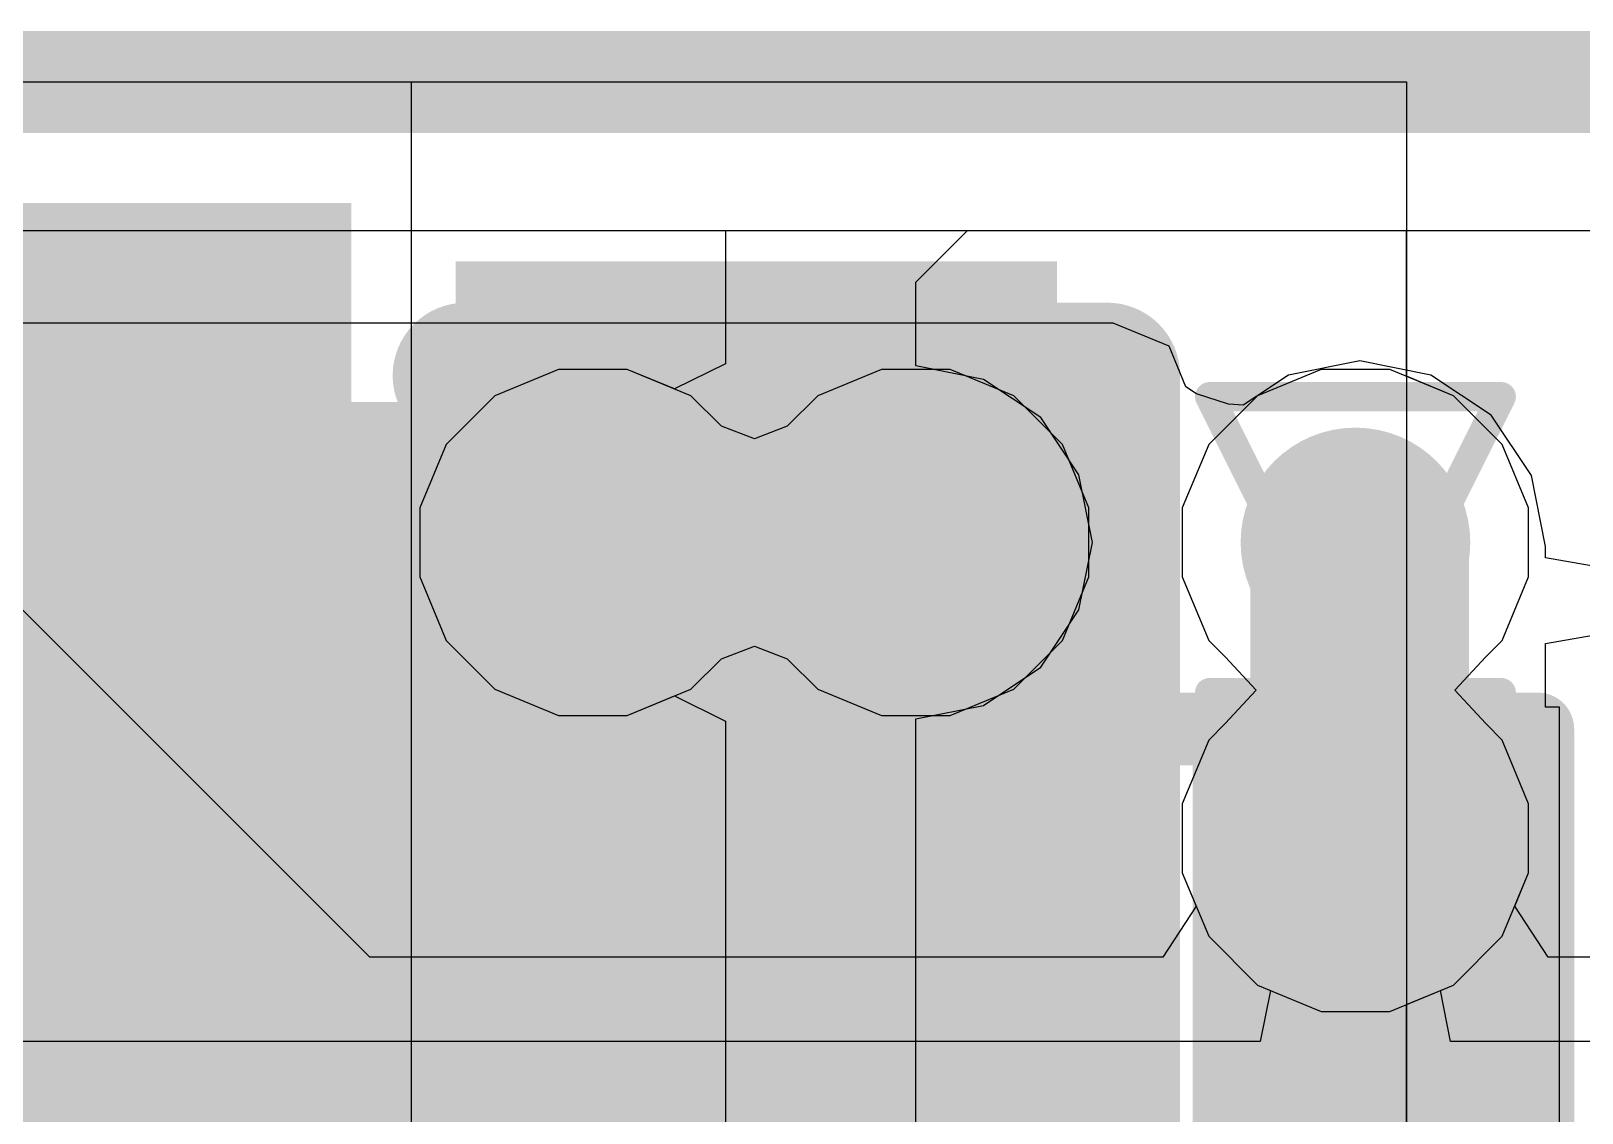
# Model space of a CAD drawing. Header units: inches. Extents: x -6 to 284, y -12 to 154.
# Drawn here: x 32.189 to 34.891, y 18.563 to 20.449 of the extents above; entities that cross this region are included whole.
import ezdxf

# ---------------------------------------------------------------- set-up
doc = ezdxf.new("R2010")
doc.units = ezdxf.units.IN
for name, color, linetype in [('Board Outline', 216, 'Continuous'), ('Bottom Layer', 5, 'Continuous'), ('Bottom Overlay', 54, 'Continuous'), ('Bottom Paste', 16, 'Continuous'), ('Bottom Solder', 6, 'Continuous'), ('Drill Drawing', 1, 'Continuous'), ('GND-1', 16, 'Continuous'), ('GND-2', 90, 'Continuous'), ('GND-3', 216, 'Continuous'), ('GND-4', 54, 'Continuous'), ('PWR-1', 156, 'Continuous'), ('PWR-2', 130, 'Continuous'), ('Signal L1', 76, 'Continuous'), ('Signal L2', 6, 'Continuous'), ('Top Layer', 1, 'Continuous'), ('Top Overlay', 2, 'Continuous'), ('Top Paste', 8, 'Continuous'), ('Top Solder', 216, 'Continuous'), ('Via Holes', 16, 'Continuous')]:
    doc.layers.add(name, color=color, linetype=linetype)

# ---------------------------------------------------------------- blocks, each defined once
blk = doc.blocks.new('AP6275S__125')
at = {"layer": 'Top Layer'}
blk.add_hatch(color=1, dxfattribs=at).paths.add_polyline_path([(5.6, 5.6275), (5.6, 6.7525), (6.1, 6.7525), (6.1, 5.6275)])
at = {"layer": 'Top Paste'}
blk.add_hatch(color=8, dxfattribs=at).paths.add_polyline_path([(5.6, 5.6275), (5.6, 6.7525), (6.1, 6.7525), (6.1, 5.6275)])
at = {"layer": 'Top Solder'}
blk.add_hatch(color=216, dxfattribs=at).paths.add_polyline_path([(5.4984, 5.5259), (5.4984, 6.8541), (6.2016, 6.8541), (6.2016, 5.5259)])
at = {"layer": 'Top Overlay'}
for points in [[(6.4008, 6.5532, 0.254, 0.254, 0), (7.5184, 6.5532, 0.254, 0.254, 0)], [(7.5184, 4.9784, 0.254, 0.254, 0), (7.5184, 6.5532, 0.254, 0.254, 0)]]:
    blk.add_lwpolyline(points, format="xyseb", dxfattribs=at)
for points in [[(6.3373, 6.5532, 0.127, 0.127, 1), (6.4643, 6.5532, 0.127, 0.127, 1)], [(7.4549, 6.5532, 0.127, 0.127, 1), (7.5819, 6.5532, 0.127, 0.127, 1)], [(7.4549, 6.5532, 0.127, 0.127, 1), (7.5819, 6.5532, 0.127, 0.127, 1)]]:
    blk.add_lwpolyline(points, format="xyseb", close=True, dxfattribs=at)
blk = doc.blocks.new('R___0402_B_198')
at = {"layer": 'Bottom Layer'}
for points in [[(-0.2413, 0.3175), (-0.2413, -0.3175), (-0.6985, -0.3175), (-0.6985, 0.3175)], [(0.6985, 0.3175), (0.6985, -0.3175), (0.2413, -0.3175), (0.2413, 0.3175)]]:
    blk.add_hatch(color=5, dxfattribs=at).paths.add_polyline_path(points)
at = {"layer": 'Bottom Paste'}
for points in [[(-0.2413, 0.3175), (-0.2413, -0.3175), (-0.6985, -0.3175), (-0.6985, 0.3175)], [(0.6985, 0.3175), (0.6985, -0.3175), (0.2413, -0.3175), (0.2413, 0.3175)]]:
    blk.add_hatch(color=16, dxfattribs=at).paths.add_polyline_path(points)
at = {"layer": 'Bottom Solder'}
for points in [[(-0.1863, 0.3725), (-0.1863, -0.3725), (-0.7535, -0.3725), (-0.7535, 0.3725)], [(0.7535, 0.3725), (0.7535, -0.3725), (0.1863, -0.3725), (0.1863, 0.3725)]]:
    blk.add_hatch(color=6, dxfattribs=at).paths.add_polyline_path(points)
at = {"layer": 'Bottom Overlay'}
for points in [[(0.7874, 0.4064, 0.127, 0.127, 0), (-0.7874, 0.4064, 0.127, 0.127, 0)], [(-0.7874, 0.4064, 0.127, 0.127, 0), (-0.7874, -0.4064, 0.127, 0.127, 0)], [(0.7874, 0.4064, 0.127, 0.127, 0), (0.7874, -0.4064, 0.127, 0.127, 0)], [(0.8128, 0.4318, 0.00323, 0.00323, 0), (-0.8128, 0.4318, 0.00323, 0.00323, 0)], [(0.7874, -0.4064, 0.127, 0.127, 0), (-0.7874, -0.4064, 0.127, 0.127, 0)]]:
    blk.add_lwpolyline(points, format="xyseb", dxfattribs=at)
for points in [[(-0.8191, 0.4064, 0.0635, 0.0635, 1), (-0.7556, 0.4064, 0.0635, 0.0635, 1)], [(-0.8191, 0.4064, 0.0635, 0.0635, 1), (-0.7556, 0.4064, 0.0635, 0.0635, 1)], [(0.7556, 0.4064, 0.0635, 0.0635, 1), (0.8191, 0.4064, 0.0635, 0.0635, 1)], [(0.7556, 0.4064, 0.0635, 0.0635, 1), (0.8191, 0.4064, 0.0635, 0.0635, 1)], [(-0.8136, 0.4318, 0.00161, 0.00161, 1), (-0.812, 0.4318, 0.00161, 0.00161, 1)], [(0.812, 0.4318, 0.00161, 0.00161, 1), (0.8136, 0.4318, 0.00161, 0.00161, 1)], [(-0.8191, -0.4064, 0.0635, 0.0635, 1), (-0.7556, -0.4064, 0.0635, 0.0635, 1)], [(-0.8191, -0.4064, 0.0635, 0.0635, 1), (-0.7556, -0.4064, 0.0635, 0.0635, 1)], [(0.7556, -0.4064, 0.0635, 0.0635, 1), (0.8191, -0.4064, 0.0635, 0.0635, 1)], [(0.7556, -0.4064, 0.0635, 0.0635, 1), (0.8191, -0.4064, 0.0635, 0.0635, 1)]]:
    blk.add_lwpolyline(points, format="xyseb", close=True, dxfattribs=at)

msp = doc.modelspace()

# ---------------------------------------------------------------- hatches: boundary and pattern name
at = {"layer": 'Bottom Layer'}
msp.add_hatch(color=5, dxfattribs=at).paths.add_polyline_path([(32.0133, 17.4324), (34.0744, 17.4324), (34.0744, 19.8022), (32.0133, 19.8022)])
h = msp.add_hatch(color=5, dxfattribs=at)
edge = h.paths.add_edge_path()
edge.add_arc((33.1679, 19.5575), 0.2, 0, 360)
h = msp.add_hatch(color=5, dxfattribs=at)
edge = h.paths.add_edge_path()
edge.add_arc((33.7304, 19.5575), 0.2, 0, 360)
h = msp.add_hatch(color=5, dxfattribs=at)
edge = h.paths.add_edge_path()
edge.add_arc((34.4961, 19.5575), 0.2, 0, 360)
h = msp.add_hatch(color=5, dxfattribs=at)
edge = h.paths.add_edge_path()
edge.add_arc((34.4961, 19.0418), 0.2, 0, 360)
at = {"layer": 'GND-1'}
h = msp.add_hatch(color=16, dxfattribs=at)
edge = h.paths.add_edge_path()
edge.add_arc((33.1679, 19.5575), 0.2, 0, 360)
h = msp.add_hatch(color=16, dxfattribs=at)
edge = h.paths.add_edge_path()
edge.add_arc((33.7304, 19.5575), 0.2, 0, 360)
h = msp.add_hatch(color=16, dxfattribs=at)
edge = h.paths.add_edge_path()
edge.add_arc((34.4961, 19.5575), 0.2, 0, 360)
h = msp.add_hatch(color=16, dxfattribs=at)
edge = h.paths.add_edge_path()
edge.add_arc((34.4961, 19.0418), 0.2, 0, 360)
at = {"layer": 'GND-2'}
h = msp.add_hatch(color=90, dxfattribs=at)
edge = h.paths.add_edge_path()
edge.add_arc((33.1679, 19.5575), 0.2, 0, 360)
h = msp.add_hatch(color=90, dxfattribs=at)
edge = h.paths.add_edge_path()
edge.add_arc((33.7304, 19.5575), 0.2, 0, 360)
h = msp.add_hatch(color=90, dxfattribs=at)
edge = h.paths.add_edge_path()
edge.add_arc((34.4961, 19.5575), 0.2, 0, 360)
h = msp.add_hatch(color=90, dxfattribs=at)
edge = h.paths.add_edge_path()
edge.add_arc((34.4961, 19.0418), 0.2, 0, 360)
at = {"layer": 'GND-3'}
h = msp.add_hatch(color=216, dxfattribs=at)
edge = h.paths.add_edge_path()
edge.add_arc((33.1679, 19.5575), 0.2, 0, 360)
h = msp.add_hatch(color=216, dxfattribs=at)
edge = h.paths.add_edge_path()
edge.add_arc((33.7304, 19.5575), 0.2, 0, 360)
h = msp.add_hatch(color=216, dxfattribs=at)
edge = h.paths.add_edge_path()
edge.add_arc((34.4961, 19.5575), 0.2, 0, 360)
h = msp.add_hatch(color=216, dxfattribs=at)
edge = h.paths.add_edge_path()
edge.add_arc((34.4961, 19.0418), 0.2, 0, 360)
at = {"layer": 'GND-4'}
h = msp.add_hatch(color=54, dxfattribs=at)
edge = h.paths.add_edge_path()
edge.add_arc((33.1679, 19.5575), 0.2, 0, 360)
h = msp.add_hatch(color=54, dxfattribs=at)
edge = h.paths.add_edge_path()
edge.add_arc((33.7304, 19.5575), 0.2, 0, 360)
h = msp.add_hatch(color=54, dxfattribs=at)
edge = h.paths.add_edge_path()
edge.add_arc((34.4961, 19.5575), 0.2, 0, 360)
h = msp.add_hatch(color=54, dxfattribs=at)
edge = h.paths.add_edge_path()
edge.add_arc((34.4961, 19.0418), 0.2, 0, 360)
at = {"layer": 'PWR-1'}
h = msp.add_hatch(color=156, dxfattribs=at)
edge = h.paths.add_edge_path()
edge.add_arc((33.1679, 19.5575), 0.2, 0, 360)
h = msp.add_hatch(color=156, dxfattribs=at)
edge = h.paths.add_edge_path()
edge.add_arc((33.7304, 19.5575), 0.2, 0, 360)
h = msp.add_hatch(color=156, dxfattribs=at)
edge = h.paths.add_edge_path()
edge.add_arc((34.4961, 19.5575), 0.2, 0, 360)
h = msp.add_hatch(color=156, dxfattribs=at)
edge = h.paths.add_edge_path()
edge.add_arc((34.4961, 19.0418), 0.2, 0, 360)
at = {"layer": 'PWR-2'}
h = msp.add_hatch(color=130, dxfattribs=at)
edge = h.paths.add_edge_path()
edge.add_arc((33.1679, 19.5575), 0.2, 0, 360)
h = msp.add_hatch(color=130, dxfattribs=at)
edge = h.paths.add_edge_path()
edge.add_arc((33.7304, 19.5575), 0.2, 0, 360)
h = msp.add_hatch(color=130, dxfattribs=at)
edge = h.paths.add_edge_path()
edge.add_arc((34.4961, 19.5575), 0.2, 0, 360)
h = msp.add_hatch(color=130, dxfattribs=at)
edge = h.paths.add_edge_path()
edge.add_arc((34.4961, 19.0418), 0.2, 0, 360)
at = {"layer": 'Signal L1'}
h = msp.add_hatch(color=76, dxfattribs=at)
edge = h.paths.add_edge_path()
edge.add_arc((33.1679, 19.5575), 0.2, 0, 360)
h = msp.add_hatch(color=76, dxfattribs=at)
edge = h.paths.add_edge_path()
edge.add_arc((33.7304, 19.5575), 0.2, 0, 360)
h = msp.add_hatch(color=76, dxfattribs=at)
edge = h.paths.add_edge_path()
edge.add_arc((34.4961, 19.5575), 0.2, 0, 360)
h = msp.add_hatch(color=76, dxfattribs=at)
edge = h.paths.add_edge_path()
edge.add_arc((34.4961, 19.0418), 0.2, 0, 360)
at = {"layer": 'Signal L2'}
h = msp.add_hatch(color=6, dxfattribs=at)
edge = h.paths.add_edge_path()
edge.add_arc((33.1679, 19.5575), 0.2, 0, 360)
h = msp.add_hatch(color=6, dxfattribs=at)
edge = h.paths.add_edge_path()
edge.add_arc((33.7304, 19.5575), 0.2, 0, 360)
h = msp.add_hatch(color=6, dxfattribs=at)
edge = h.paths.add_edge_path()
edge.add_arc((34.4961, 19.5575), 0.2, 0, 360)
h = msp.add_hatch(color=6, dxfattribs=at)
edge = h.paths.add_edge_path()
edge.add_arc((34.4961, 19.0418), 0.2, 0, 360)
at = {"layer": 'Top Layer'}
msp.add_hatch(color=1, dxfattribs=at).paths.add_polyline_path([(32.929, 17.5451), (33.9764, 17.5451), (33.9764, 20.0476), (32.929, 20.0476)])
h = msp.add_hatch(color=1, dxfattribs=at)
edge = h.paths.add_edge_path()
edge.add_arc((33.1679, 19.5575), 0.2, 0, 360)
h = msp.add_hatch(color=1, dxfattribs=at)
edge = h.paths.add_edge_path()
edge.add_arc((33.7304, 19.5575), 0.2, 0, 360)
h = msp.add_hatch(color=1, dxfattribs=at)
edge = h.paths.add_edge_path()
edge.add_arc((34.4961, 19.5575), 0.2, 0, 360)
h = msp.add_hatch(color=1, dxfattribs=at)
edge = h.paths.add_edge_path()
edge.add_arc((34.4961, 19.0418), 0.2, 0, 360)
at = {"layer": 'Via Holes'}
h = msp.add_hatch(color=7, dxfattribs=at)
edge = h.paths.add_edge_path()
edge.add_arc((33.1679, 19.5575), 0.1, 0, 360)
h = msp.add_hatch(color=7, dxfattribs=at)
edge = h.paths.add_edge_path()
edge.add_arc((33.7304, 19.5575), 0.1, 0, 360)
h = msp.add_hatch(color=7, dxfattribs=at)
edge = h.paths.add_edge_path()
edge.add_arc((34.4961, 19.5575), 0.1, 0, 360)
h = msp.add_hatch(color=7, dxfattribs=at)
edge = h.paths.add_edge_path()
edge.add_arc((34.4961, 19.0418), 0.1, 0, 360)

# ---------------------------------------------------------------- linework, layer by layer
at = {"layer": 'Board Outline'}
msp.add_lwpolyline([(12.0364, 20.3599, 0.1778, 0.1778, 0), (75.5509, 20.3599, 0.1778, 0.1778, 0)], format="xyseb", dxfattribs=at)
at = {"layer": 'Bottom Layer'}
for p, q in [((12.0364, 20.1009), (45.7536, 20.1009)), ((34.0744, 19.9397), (32.0133, 19.9397)), ((34.1716, 19.8994), (34.0744, 19.9397)), ((34.2009, 19.8287), (34.1716, 19.8994)), ((34.5035, 19.8739), (34.3796, 19.8492)), ((34.6274, 19.8492), (34.5035, 19.8739)), ((34.2192, 19.8163), (34.2009, 19.8287)), ((34.3796, 19.8492), (34.3262, 19.8136)), ((34.7324, 19.7791), (34.6274, 19.8492)), ((34.2751, 19.7982), (34.2192, 19.8163)), ((34.3246, 19.8125), (34.3008, 19.7966)), ((34.3253, 19.8132), (34.3246, 19.8125)), ((34.3262, 19.8136), (34.3253, 19.8132)), ((34.3008, 19.7966), (34.2751, 19.7982)), ((34.8026, 19.6741), (34.7324, 19.7791)), ((34.8272, 19.5502), (34.8026, 19.6741)), ((34.8272, 19.5306), (34.8272, 19.5502)), ((34.91, 19.5159), (34.8272, 19.5306)), ((34.8272, 19.3813), (34.91, 19.3959)), ((34.8272, 19.2704), (34.8272, 19.3813)), ((34.8517, 19.2704), (34.8272, 19.2704)), ((34.8517, 18.3814), (34.8517, 19.2704))]:
    msp.add_line(p, q, dxfattribs=at)
for points in [[(34.5035, 18.8333, 0.381, 0.381, 0), (34.5035, 19.5502, 0.381, 0.381, 0)], [(34.5035, 19.5502, 0.254, 0.254, 0), (34.5108, 19.5575, 0.254, 0.254, 0)], [(34.4961, 18.8259, 0.254, 0.254, 0), (34.5035, 18.8333, 0.254, 0.254, 0)]]:
    msp.add_lwpolyline(points, format="xyseb", dxfattribs=at)
for points in [[(34.4082, 19.5502, 0.1905, 0.1905, 1), (34.5987, 19.5502, 0.1905, 0.1905, 1)], [(34.44, 19.5502, 0.127, 0.127, 1), (34.567, 19.5502, 0.127, 0.127, 1)], [(34.4473, 19.5575, 0.127, 0.127, 1), (34.5743, 19.5575, 0.127, 0.127, 1)], [(34.4082, 18.8333, 0.1905, 0.1905, 1), (34.5987, 18.8333, 0.1905, 0.1905, 1)], [(34.4326, 18.8259, 0.127, 0.127, 1), (34.5596, 18.8259, 0.127, 0.127, 1)], [(34.44, 18.8333, 0.127, 0.127, 1), (34.567, 18.8333, 0.127, 0.127, 1)]]:
    msp.add_lwpolyline(points, format="xyseb", close=True, dxfattribs=at)
at = {"layer": 'Drill Drawing'}
for points in [[(32.9139, 19.8115, 0.0508, 0.0508, 0), (33.4219, 19.8115, 0.0508, 0.0508, 0)], [(32.9139, 19.8115, 0.0508, 0.0508, 0), (33.1679, 19.3035, 0.0508, 0.0508, 0)], [(33.1679, 19.3035, 0.0508, 0.0508, 0), (33.4219, 19.8115, 0.0508, 0.0508, 0)], [(33.4764, 19.8115, 0.0508, 0.0508, 0), (33.9844, 19.8115, 0.0508, 0.0508, 0)], [(33.4764, 19.8115, 0.0508, 0.0508, 0), (33.7304, 19.3035, 0.0508, 0.0508, 0)], [(33.7304, 19.3035, 0.0508, 0.0508, 0), (33.9844, 19.8115, 0.0508, 0.0508, 0)], [(34.2421, 19.8115, 0.0508, 0.0508, 0), (34.7501, 19.8115, 0.0508, 0.0508, 0)], [(34.2421, 19.8115, 0.0508, 0.0508, 0), (34.4961, 19.3035, 0.0508, 0.0508, 0)], [(34.4961, 19.3035, 0.0508, 0.0508, 0), (34.7501, 19.8115, 0.0508, 0.0508, 0)], [(34.2421, 19.2958, 0.0508, 0.0508, 0), (34.7501, 19.2958, 0.0508, 0.0508, 0)], [(34.2421, 19.2958, 0.0508, 0.0508, 0), (34.4961, 18.7878, 0.0508, 0.0508, 0)], [(34.4961, 18.7878, 0.0508, 0.0508, 0), (34.7501, 19.2958, 0.0508, 0.0508, 0)]]:
    msp.add_lwpolyline(points, format="xyseb", dxfattribs=at)
for points in [[(32.9012, 19.8115, 0.0254, 0.0254, 1), (32.9266, 19.8115, 0.0254, 0.0254, 1)], [(32.9012, 19.8115, 0.0254, 0.0254, 1), (32.9266, 19.8115, 0.0254, 0.0254, 1)], [(33.4092, 19.8115, 0.0254, 0.0254, 1), (33.4346, 19.8115, 0.0254, 0.0254, 1)], [(33.4092, 19.8115, 0.0254, 0.0254, 1), (33.4346, 19.8115, 0.0254, 0.0254, 1)], [(33.4637, 19.8115, 0.0254, 0.0254, 1), (33.4891, 19.8115, 0.0254, 0.0254, 1)], [(33.4637, 19.8115, 0.0254, 0.0254, 1), (33.4891, 19.8115, 0.0254, 0.0254, 1)], [(33.9717, 19.8115, 0.0254, 0.0254, 1), (33.9971, 19.8115, 0.0254, 0.0254, 1)], [(33.9717, 19.8115, 0.0254, 0.0254, 1), (33.9971, 19.8115, 0.0254, 0.0254, 1)], [(34.2294, 19.8115, 0.0254, 0.0254, 1), (34.2548, 19.8115, 0.0254, 0.0254, 1)], [(34.2294, 19.8115, 0.0254, 0.0254, 1), (34.2548, 19.8115, 0.0254, 0.0254, 1)], [(34.7374, 19.8115, 0.0254, 0.0254, 1), (34.7628, 19.8115, 0.0254, 0.0254, 1)], [(34.7374, 19.8115, 0.0254, 0.0254, 1), (34.7628, 19.8115, 0.0254, 0.0254, 1)], [(33.1552, 19.3035, 0.0254, 0.0254, 1), (33.1806, 19.3035, 0.0254, 0.0254, 1)], [(33.1552, 19.3035, 0.0254, 0.0254, 1), (33.1806, 19.3035, 0.0254, 0.0254, 1)], [(33.7177, 19.3035, 0.0254, 0.0254, 1), (33.7431, 19.3035, 0.0254, 0.0254, 1)], [(33.7177, 19.3035, 0.0254, 0.0254, 1), (33.7431, 19.3035, 0.0254, 0.0254, 1)], [(34.2294, 19.2958, 0.0254, 0.0254, 1), (34.2548, 19.2958, 0.0254, 0.0254, 1)], [(34.2294, 19.2958, 0.0254, 0.0254, 1), (34.2548, 19.2958, 0.0254, 0.0254, 1)], [(34.4834, 19.3035, 0.0254, 0.0254, 1), (34.5088, 19.3035, 0.0254, 0.0254, 1)], [(34.4834, 19.3035, 0.0254, 0.0254, 1), (34.5088, 19.3035, 0.0254, 0.0254, 1)], [(34.7374, 19.2958, 0.0254, 0.0254, 1), (34.7628, 19.2958, 0.0254, 0.0254, 1)], [(34.7374, 19.2958, 0.0254, 0.0254, 1), (34.7628, 19.2958, 0.0254, 0.0254, 1)], [(34.4834, 18.7878, 0.0254, 0.0254, 1), (34.5088, 18.7878, 0.0254, 0.0254, 1)], [(34.4834, 18.7878, 0.0254, 0.0254, 1), (34.5088, 18.7878, 0.0254, 0.0254, 1)]]:
    msp.add_lwpolyline(points, format="xyseb", close=True, dxfattribs=at)
at = {"layer": 'GND-1'}
for p, q in [((12.0364, 20.1009), (75.5508, 20.1009)), ((33.1079, 19.8591), (32.9971, 19.8132)), ((33.2279, 19.8591), (33.1079, 19.8591)), ((33.3388, 19.8132), (33.2279, 19.8591)), ((33.6704, 19.8591), (33.5596, 19.8132)), ((33.7904, 19.8591), (33.6704, 19.8591)), ((33.9013, 19.8132), (33.7904, 19.8591)), ((34.4361, 19.8591), (34.3253, 19.8132)), ((34.5561, 19.8591), (34.4361, 19.8591)), ((34.667, 19.8132), (34.5561, 19.8591)), ((32.9971, 19.8132), (32.9123, 19.7284)), ((33.3917, 19.7602), (33.3388, 19.8132)), ((33.5596, 19.8132), (33.5066, 19.7602)), ((33.9861, 19.7284), (33.9013, 19.8132)), ((34.3253, 19.8132), (34.2405, 19.7284)), ((34.7518, 19.7284), (34.667, 19.8132)), ((33.4492, 19.7382), (33.3917, 19.7602)), ((33.5066, 19.7602), (33.4492, 19.7382)), ((32.9123, 19.7284), (32.8663, 19.6175)), ((34.032, 19.6175), (33.9861, 19.7284)), ((34.2405, 19.7284), (34.1945, 19.6175)), ((34.7977, 19.6175), (34.7518, 19.7284)), ((32.8663, 19.6175), (32.8663, 19.4975)), ((34.032, 19.4975), (34.032, 19.6175)), ((34.1945, 19.6175), (34.1945, 19.4975)), ((34.7977, 19.4975), (34.7977, 19.6175)), ((32.8663, 19.4975), (32.9123, 19.3867)), ((33.9861, 19.3867), (34.032, 19.4975)), ((34.1945, 19.4975), (34.2405, 19.3867)), ((34.7518, 19.3867), (34.7977, 19.4975)), ((32.9123, 19.3867), (32.9971, 19.3018)), ((33.3917, 19.3548), (33.4492, 19.3769)), ((33.4492, 19.3769), (33.5066, 19.3548)), ((33.9013, 19.3018), (33.9861, 19.3867)), ((34.2405, 19.3867), (34.2694, 19.3578)), ((34.7229, 19.3578), (34.7518, 19.3867)), ((33.3388, 19.3018), (33.3917, 19.3548)), ((33.5066, 19.3548), (33.5596, 19.3018)), ((34.2694, 19.3578), (34.3233, 19.2997)), ((34.669, 19.2997), (34.7229, 19.3578)), ((32.9971, 19.3018), (33.1079, 19.2559)), ((33.2279, 19.2559), (33.3388, 19.3018)), ((33.5596, 19.3018), (33.6704, 19.2559)), ((33.7904, 19.2559), (33.9013, 19.3018)), ((34.3233, 19.2997), (34.2694, 19.2416)), ((34.7229, 19.2416), (34.669, 19.2997)), ((33.1079, 19.2559), (33.2279, 19.2559)), ((33.6704, 19.2559), (33.7904, 19.2559)), ((34.2694, 19.2416), (34.2405, 19.2127)), ((34.7518, 19.2127), (34.7229, 19.2416)), ((34.2405, 19.2127), (34.1945, 19.1018)), ((34.7977, 19.1018), (34.7518, 19.2127)), ((34.1945, 19.1018), (34.1945, 18.9818)), ((34.7977, 18.9818), (34.7977, 19.1018)), ((34.1945, 18.9818), (34.2405, 18.871)), ((34.7518, 18.871), (34.7977, 18.9818)), ((34.2405, 18.871), (34.3253, 18.7861)), ((34.667, 18.7861), (34.7518, 18.871)), ((34.3253, 18.7861), (34.4361, 18.7402)), ((34.5561, 18.7402), (34.667, 18.7861)), ((34.4361, 18.7402), (34.5561, 18.7402))]:
    msp.add_line(p, q, dxfattribs=at)
at = {"layer": 'GND-2'}
for p, q in [((12.0364, 20.1009), (75.5508, 20.1009)), ((33.1079, 19.8591), (32.9971, 19.8132)), ((33.2279, 19.8591), (33.1079, 19.8591)), ((33.3388, 19.8132), (33.2279, 19.8591)), ((33.6704, 19.8591), (33.5596, 19.8132)), ((33.7904, 19.8591), (33.6704, 19.8591)), ((33.9013, 19.8132), (33.7904, 19.8591)), ((34.4361, 19.8591), (34.3253, 19.8132)), ((34.5561, 19.8591), (34.4361, 19.8591)), ((34.667, 19.8132), (34.5561, 19.8591)), ((32.9971, 19.8132), (32.9123, 19.7284)), ((33.3917, 19.7602), (33.3388, 19.8132)), ((33.5596, 19.8132), (33.5066, 19.7602)), ((33.9861, 19.7284), (33.9013, 19.8132)), ((34.3253, 19.8132), (34.2405, 19.7284)), ((34.7518, 19.7284), (34.667, 19.8132)), ((33.4492, 19.7382), (33.3917, 19.7602)), ((33.5066, 19.7602), (33.4492, 19.7382)), ((32.9123, 19.7284), (32.8663, 19.6175)), ((34.032, 19.6175), (33.9861, 19.7284)), ((34.2405, 19.7284), (34.1945, 19.6175)), ((34.7977, 19.6175), (34.7518, 19.7284)), ((32.8663, 19.6175), (32.8663, 19.4975)), ((34.032, 19.4975), (34.032, 19.6175)), ((34.1945, 19.6175), (34.1945, 19.4975)), ((34.7977, 19.4975), (34.7977, 19.6175)), ((32.8663, 19.4975), (32.9123, 19.3867)), ((33.9861, 19.3867), (34.032, 19.4975)), ((34.1945, 19.4975), (34.2405, 19.3867)), ((34.7518, 19.3867), (34.7977, 19.4975)), ((32.9123, 19.3867), (32.9971, 19.3018)), ((33.3917, 19.3548), (33.4492, 19.3769)), ((33.4492, 19.3769), (33.5066, 19.3548)), ((33.9013, 19.3018), (33.9861, 19.3867)), ((34.2405, 19.3867), (34.2694, 19.3578)), ((34.7229, 19.3578), (34.7518, 19.3867)), ((33.3388, 19.3018), (33.3917, 19.3548)), ((33.5066, 19.3548), (33.5596, 19.3018)), ((34.2694, 19.3578), (34.3233, 19.2997)), ((34.669, 19.2997), (34.7229, 19.3578)), ((32.9971, 19.3018), (33.1079, 19.2559)), ((33.2279, 19.2559), (33.3388, 19.3018)), ((33.5596, 19.3018), (33.6704, 19.2559)), ((33.7904, 19.2559), (33.9013, 19.3018)), ((34.3233, 19.2997), (34.2694, 19.2416)), ((34.7229, 19.2416), (34.669, 19.2997)), ((33.1079, 19.2559), (33.2279, 19.2559)), ((33.6704, 19.2559), (33.7904, 19.2559)), ((34.2694, 19.2416), (34.2405, 19.2127)), ((34.7518, 19.2127), (34.7229, 19.2416)), ((34.2405, 19.2127), (34.1945, 19.1018)), ((34.7977, 19.1018), (34.7518, 19.2127)), ((34.1945, 19.1018), (34.1945, 18.9818)), ((34.7977, 18.9818), (34.7977, 19.1018)), ((34.1945, 18.9818), (34.2405, 18.871)), ((34.7518, 18.871), (34.7977, 18.9818)), ((34.2405, 18.871), (34.3253, 18.7861)), ((34.667, 18.7861), (34.7518, 18.871)), ((34.3253, 18.7861), (34.4361, 18.7402)), ((34.5561, 18.7402), (34.667, 18.7861)), ((34.4361, 18.7402), (34.5561, 18.7402))]:
    msp.add_line(p, q, dxfattribs=at)
at = {"layer": 'GND-3'}
for p, q in [((12.0364, 20.1009), (75.5508, 20.1009)), ((33.1079, 19.8591), (32.9971, 19.8132)), ((33.2279, 19.8591), (33.1079, 19.8591)), ((33.3388, 19.8132), (33.2279, 19.8591)), ((33.6704, 19.8591), (33.5596, 19.8132)), ((33.7904, 19.8591), (33.6704, 19.8591)), ((33.9013, 19.8132), (33.7904, 19.8591)), ((34.4361, 19.8591), (34.3253, 19.8132)), ((34.5561, 19.8591), (34.4361, 19.8591)), ((34.667, 19.8132), (34.5561, 19.8591)), ((32.9971, 19.8132), (32.9123, 19.7284)), ((33.3917, 19.7602), (33.3388, 19.8132)), ((33.5596, 19.8132), (33.5066, 19.7602)), ((33.9861, 19.7284), (33.9013, 19.8132)), ((34.3253, 19.8132), (34.2405, 19.7284)), ((34.7518, 19.7284), (34.667, 19.8132)), ((33.4492, 19.7382), (33.3917, 19.7602)), ((33.5066, 19.7602), (33.4492, 19.7382)), ((32.9123, 19.7284), (32.8663, 19.6175)), ((34.032, 19.6175), (33.9861, 19.7284)), ((34.2405, 19.7284), (34.1945, 19.6175)), ((34.7977, 19.6175), (34.7518, 19.7284)), ((32.8663, 19.6175), (32.8663, 19.4975)), ((34.032, 19.4975), (34.032, 19.6175)), ((34.1945, 19.6175), (34.1945, 19.4975)), ((34.7977, 19.4975), (34.7977, 19.6175)), ((32.8663, 19.4975), (32.9123, 19.3867)), ((33.9861, 19.3867), (34.032, 19.4975)), ((34.1945, 19.4975), (34.2405, 19.3867)), ((34.7518, 19.3867), (34.7977, 19.4975)), ((32.9123, 19.3867), (32.9971, 19.3018)), ((33.3917, 19.3548), (33.4492, 19.3769)), ((33.4492, 19.3769), (33.5066, 19.3548)), ((33.9013, 19.3018), (33.9861, 19.3867)), ((34.2405, 19.3867), (34.2694, 19.3578)), ((34.7229, 19.3578), (34.7518, 19.3867)), ((33.3388, 19.3018), (33.3917, 19.3548)), ((33.5066, 19.3548), (33.5596, 19.3018)), ((34.2694, 19.3578), (34.3233, 19.2997)), ((34.669, 19.2997), (34.7229, 19.3578)), ((32.9971, 19.3018), (33.1079, 19.2559)), ((33.2279, 19.2559), (33.3388, 19.3018)), ((33.5596, 19.3018), (33.6704, 19.2559)), ((33.7904, 19.2559), (33.9013, 19.3018)), ((34.3233, 19.2997), (34.2694, 19.2416)), ((34.7229, 19.2416), (34.669, 19.2997)), ((33.1079, 19.2559), (33.2279, 19.2559)), ((33.6704, 19.2559), (33.7904, 19.2559)), ((34.2694, 19.2416), (34.2405, 19.2127)), ((34.7518, 19.2127), (34.7229, 19.2416)), ((34.2405, 19.2127), (34.1945, 19.1018)), ((34.7977, 19.1018), (34.7518, 19.2127)), ((34.1945, 19.1018), (34.1945, 18.9818)), ((34.7977, 18.9818), (34.7977, 19.1018)), ((34.1945, 18.9818), (34.2405, 18.871)), ((34.7518, 18.871), (34.7977, 18.9818)), ((34.2405, 18.871), (34.3253, 18.7861)), ((34.667, 18.7861), (34.7518, 18.871)), ((34.3253, 18.7861), (34.4361, 18.7402)), ((34.5561, 18.7402), (34.667, 18.7861)), ((34.4361, 18.7402), (34.5561, 18.7402))]:
    msp.add_line(p, q, dxfattribs=at)
at = {"layer": 'GND-4'}
for p, q in [((12.0364, 20.1009), (75.5508, 20.1009)), ((33.1079, 19.8591), (32.9971, 19.8132)), ((33.2279, 19.8591), (33.1079, 19.8591)), ((33.3388, 19.8132), (33.2279, 19.8591)), ((33.6704, 19.8591), (33.5596, 19.8132)), ((33.7904, 19.8591), (33.6704, 19.8591)), ((33.9013, 19.8132), (33.7904, 19.8591)), ((34.4361, 19.8591), (34.3253, 19.8132)), ((34.5561, 19.8591), (34.4361, 19.8591)), ((34.667, 19.8132), (34.5561, 19.8591)), ((32.9971, 19.8132), (32.9123, 19.7284)), ((33.3917, 19.7602), (33.3388, 19.8132)), ((33.5596, 19.8132), (33.5066, 19.7602)), ((33.9861, 19.7284), (33.9013, 19.8132)), ((34.3253, 19.8132), (34.2405, 19.7284)), ((34.7518, 19.7284), (34.667, 19.8132)), ((33.4492, 19.7382), (33.3917, 19.7602)), ((33.5066, 19.7602), (33.4492, 19.7382)), ((32.9123, 19.7284), (32.8663, 19.6175)), ((34.032, 19.6175), (33.9861, 19.7284)), ((34.2405, 19.7284), (34.1945, 19.6175)), ((34.7977, 19.6175), (34.7518, 19.7284)), ((32.8663, 19.6175), (32.8663, 19.4975)), ((34.032, 19.4975), (34.032, 19.6175)), ((34.1945, 19.6175), (34.1945, 19.4975)), ((34.7977, 19.4975), (34.7977, 19.6175)), ((32.8663, 19.4975), (32.9123, 19.3867)), ((33.9861, 19.3867), (34.032, 19.4975)), ((34.1945, 19.4975), (34.2405, 19.3867)), ((34.7518, 19.3867), (34.7977, 19.4975)), ((32.9123, 19.3867), (32.9971, 19.3018)), ((33.3917, 19.3548), (33.4492, 19.3769)), ((33.4492, 19.3769), (33.5066, 19.3548)), ((33.9013, 19.3018), (33.9861, 19.3867)), ((34.2405, 19.3867), (34.2694, 19.3578)), ((34.7229, 19.3578), (34.7518, 19.3867)), ((33.3388, 19.3018), (33.3917, 19.3548)), ((33.5066, 19.3548), (33.5596, 19.3018)), ((34.2694, 19.3578), (34.3233, 19.2997)), ((34.669, 19.2997), (34.7229, 19.3578)), ((32.9971, 19.3018), (33.1079, 19.2559)), ((33.2279, 19.2559), (33.3388, 19.3018)), ((33.5596, 19.3018), (33.6704, 19.2559)), ((33.7904, 19.2559), (33.9013, 19.3018)), ((34.3233, 19.2997), (34.2694, 19.2416)), ((34.7229, 19.2416), (34.669, 19.2997)), ((33.1079, 19.2559), (33.2279, 19.2559)), ((33.6704, 19.2559), (33.7904, 19.2559)), ((34.2694, 19.2416), (34.2405, 19.2127)), ((34.7518, 19.2127), (34.7229, 19.2416)), ((34.2405, 19.2127), (34.1945, 19.1018)), ((34.7977, 19.1018), (34.7518, 19.2127)), ((34.1945, 19.1018), (34.1945, 18.9818)), ((34.7977, 18.9818), (34.7977, 19.1018)), ((34.1945, 18.9818), (34.2405, 18.871)), ((34.7518, 18.871), (34.7977, 18.9818)), ((34.2405, 18.871), (34.3253, 18.7861)), ((34.667, 18.7861), (34.7518, 18.871)), ((34.3253, 18.7861), (34.4361, 18.7402)), ((34.5561, 18.7402), (34.667, 18.7861)), ((34.4361, 18.7402), (34.5561, 18.7402))]:
    msp.add_line(p, q, dxfattribs=at)
at = {"layer": 'PWR-1'}
for p, q in [((17.9612, 20.1009), (33.3991, 20.1009)), ((33.3991, 20.1009), (33.3991, 19.869)), ((33.7304, 20.0111), (33.8202, 20.1009)), ((33.8202, 20.1009), (35.112, 20.1009)), ((33.7304, 19.865), (33.7304, 20.0111)), ((33.1079, 19.8591), (32.9971, 19.8132)), ((33.2279, 19.8591), (33.1079, 19.8591)), ((33.3102, 19.825), (33.2279, 19.8591)), ((33.3991, 19.869), (33.3102, 19.825)), ((33.8481, 19.8416), (33.7304, 19.865)), ((33.9479, 19.775), (33.8481, 19.8416)), ((32.9971, 19.8132), (32.9123, 19.7284)), ((34.0145, 19.6752), (33.9479, 19.775)), ((32.9123, 19.7284), (32.8663, 19.6175)), ((34.0379, 19.5575), (34.0145, 19.6752)), ((32.8663, 19.6175), (32.8663, 19.4975)), ((34.0145, 19.4398), (34.0379, 19.5575)), ((32.8663, 19.4975), (32.9123, 19.3867)), ((33.9479, 19.3401), (34.0145, 19.4398)), ((32.9123, 19.3867), (32.9971, 19.3018)), ((33.8481, 19.2734), (33.9479, 19.3401)), ((32.9971, 19.3018), (33.1079, 19.2559)), ((33.2279, 19.2559), (33.3102, 19.29)), ((33.3102, 19.29), (33.3991, 19.246)), ((33.7304, 19.25), (33.8481, 19.2734)), ((33.1079, 19.2559), (33.2279, 19.2559)), ((33.3991, 19.246), (33.3991, 7.6785)), ((33.7304, 19.123), (33.7304, 19.25)), ((33.7304, 15.5484), (33.7304, 19.123))]:
    msp.add_line(p, q, dxfattribs=at)
at = {"layer": 'PWR-2'}
for p, q in [((17.934, 20.1009), (36.3945, 20.1009)), ((33.1079, 19.8591), (32.9971, 19.8132)), ((33.2279, 19.8591), (33.1079, 19.8591)), ((33.3388, 19.8132), (33.2279, 19.8591)), ((33.6704, 19.8591), (33.5596, 19.8132)), ((33.7904, 19.8591), (33.6704, 19.8591)), ((33.9013, 19.8132), (33.7904, 19.8591)), ((34.4361, 19.8591), (34.3253, 19.8132)), ((34.5561, 19.8591), (34.4361, 19.8591)), ((34.667, 19.8132), (34.5561, 19.8591)), ((32.9971, 19.8132), (32.9123, 19.7284)), ((33.3917, 19.7602), (33.3388, 19.8132)), ((33.5596, 19.8132), (33.5066, 19.7602)), ((33.9861, 19.7284), (33.9013, 19.8132)), ((34.3253, 19.8132), (34.2405, 19.7284)), ((34.7518, 19.7284), (34.667, 19.8132)), ((33.4492, 19.7382), (33.3917, 19.7602)), ((33.5066, 19.7602), (33.4492, 19.7382)), ((32.9123, 19.7284), (32.8663, 19.6175)), ((34.032, 19.6175), (33.9861, 19.7284)), ((34.2405, 19.7284), (34.1945, 19.6175)), ((34.7977, 19.6175), (34.7518, 19.7284)), ((32.8663, 19.6175), (32.8663, 19.4975)), ((34.032, 19.4975), (34.032, 19.6175)), ((34.1945, 19.6175), (34.1945, 19.4975)), ((34.7977, 19.4975), (34.7977, 19.6175)), ((32.8663, 19.4975), (32.9123, 19.3867)), ((33.9861, 19.3867), (34.032, 19.4975)), ((34.1945, 19.4975), (34.2405, 19.3867)), ((34.7518, 19.3867), (34.7977, 19.4975)), ((32.9123, 19.3867), (32.9971, 19.3018)), ((33.3917, 19.3548), (33.4492, 19.3769)), ((33.4492, 19.3769), (33.5066, 19.3548)), ((33.9013, 19.3018), (33.9861, 19.3867)), ((34.2405, 19.3867), (34.2694, 19.3578)), ((34.7229, 19.3578), (34.7518, 19.3867)), ((33.3388, 19.3018), (33.3917, 19.3548)), ((33.5066, 19.3548), (33.5596, 19.3018)), ((34.2694, 19.3578), (34.3233, 19.2997)), ((34.669, 19.2997), (34.7229, 19.3578)), ((32.9971, 19.3018), (33.1079, 19.2559)), ((33.2279, 19.2559), (33.3388, 19.3018)), ((33.5596, 19.3018), (33.6704, 19.2559)), ((33.7904, 19.2559), (33.9013, 19.3018)), ((34.3233, 19.2997), (34.2694, 19.2416)), ((34.7229, 19.2416), (34.669, 19.2997)), ((33.1079, 19.2559), (33.2279, 19.2559)), ((33.6704, 19.2559), (33.7904, 19.2559)), ((34.2694, 19.2416), (34.2405, 19.2127)), ((34.7518, 19.2127), (34.7229, 19.2416)), ((34.2405, 19.2127), (34.1945, 19.1018)), ((34.7977, 19.1018), (34.7518, 19.2127)), ((34.1945, 19.1018), (34.1945, 18.9818)), ((34.7977, 18.9818), (34.7977, 19.1018)), ((34.1945, 18.9818), (34.2405, 18.871)), ((34.7518, 18.871), (34.7977, 18.9818)), ((34.2405, 18.871), (34.3253, 18.7861)), ((34.667, 18.7861), (34.7518, 18.871)), ((34.3253, 18.7861), (34.4361, 18.7402)), ((34.5561, 18.7402), (34.667, 18.7861)), ((34.4361, 18.7402), (34.5561, 18.7402))]:
    msp.add_line(p, q, dxfattribs=at)
at = {"layer": 'Signal L1'}
for p, q in [((12.0364, 20.1009), (75.5508, 20.1009)), ((33.1079, 19.8591), (32.9971, 19.8132)), ((33.2279, 19.8591), (33.1079, 19.8591)), ((33.3388, 19.8132), (33.2279, 19.8591)), ((33.6704, 19.8591), (33.5596, 19.8132)), ((33.7904, 19.8591), (33.6704, 19.8591)), ((33.9013, 19.8132), (33.7904, 19.8591)), ((34.4361, 19.8591), (34.3253, 19.8132)), ((34.5561, 19.8591), (34.4361, 19.8591)), ((34.667, 19.8132), (34.5561, 19.8591)), ((32.9971, 19.8132), (32.9123, 19.7284)), ((33.3917, 19.7602), (33.3388, 19.8132)), ((33.5596, 19.8132), (33.5066, 19.7602)), ((33.9861, 19.7284), (33.9013, 19.8132)), ((34.3253, 19.8132), (34.2405, 19.7284)), ((34.7518, 19.7284), (34.667, 19.8132)), ((33.4492, 19.7382), (33.3917, 19.7602)), ((33.5066, 19.7602), (33.4492, 19.7382)), ((32.9123, 19.7284), (32.8663, 19.6175)), ((34.032, 19.6175), (33.9861, 19.7284)), ((34.2405, 19.7284), (34.1945, 19.6175)), ((34.7977, 19.6175), (34.7518, 19.7284)), ((32.8663, 19.6175), (32.8663, 19.4975)), ((34.032, 19.4975), (34.032, 19.6175)), ((34.1945, 19.6175), (34.1945, 19.4975)), ((34.7977, 19.4975), (34.7977, 19.6175)), ((32.8663, 19.4975), (32.9123, 19.3867)), ((33.9861, 19.3867), (34.032, 19.4975)), ((34.1945, 19.4975), (34.2405, 19.3867)), ((34.7518, 19.3867), (34.7977, 19.4975)), ((32.9123, 19.3867), (32.9971, 19.3018)), ((33.3917, 19.3548), (33.4492, 19.3769)), ((33.4492, 19.3769), (33.5066, 19.3548)), ((33.9013, 19.3018), (33.9861, 19.3867)), ((34.2405, 19.3867), (34.2694, 19.3578)), ((34.7229, 19.3578), (34.7518, 19.3867)), ((33.3388, 19.3018), (33.3917, 19.3548)), ((33.5066, 19.3548), (33.5596, 19.3018)), ((34.2694, 19.3578), (34.3233, 19.2997)), ((34.669, 19.2997), (34.7229, 19.3578)), ((32.9971, 19.3018), (33.1079, 19.2559)), ((33.2279, 19.2559), (33.3388, 19.3018)), ((33.5596, 19.3018), (33.6704, 19.2559)), ((33.7904, 19.2559), (33.9013, 19.3018)), ((34.3233, 19.2997), (34.2694, 19.2416)), ((34.7229, 19.2416), (34.669, 19.2997)), ((33.1079, 19.2559), (33.2279, 19.2559)), ((33.6704, 19.2559), (33.7904, 19.2559)), ((34.2694, 19.2416), (34.2405, 19.2127)), ((34.7518, 19.2127), (34.7229, 19.2416)), ((34.2405, 19.2127), (34.1945, 19.1018)), ((34.7977, 19.1018), (34.7518, 19.2127)), ((34.1945, 19.1018), (34.1945, 18.9818)), ((34.7977, 18.9818), (34.7977, 19.1018)), ((34.1945, 18.9818), (34.2405, 18.871)), ((34.7518, 18.871), (34.7977, 18.9818)), ((34.2405, 18.871), (34.3253, 18.7861)), ((34.667, 18.7861), (34.7518, 18.871)), ((34.3253, 18.7861), (34.348, 18.7767)), ((34.348, 18.7767), (34.3303, 18.6878)), ((34.6443, 18.7767), (34.667, 18.7861)), ((34.6619, 18.6878), (34.6443, 18.7767)), ((34.3303, 18.6878), (30.7254, 18.6878)), ((37.5717, 18.6878), (34.6619, 18.6878))]:
    msp.add_line(p, q, dxfattribs=at)
at = {"layer": 'Signal L2'}
for p, q in [((31.6294, 20.1009), (75.5508, 20.1009)), ((32.7796, 18.8346), (31.5954, 20.0188)), ((33.1079, 19.8591), (32.9971, 19.8132)), ((33.2279, 19.8591), (33.1079, 19.8591)), ((33.3388, 19.8132), (33.2279, 19.8591)), ((33.6704, 19.8591), (33.5596, 19.8132)), ((33.7904, 19.8591), (33.6704, 19.8591)), ((33.9013, 19.8132), (33.7904, 19.8591)), ((34.4361, 19.8591), (34.3253, 19.8132)), ((34.5561, 19.8591), (34.4361, 19.8591)), ((34.667, 19.8132), (34.5561, 19.8591)), ((32.9971, 19.8132), (32.9123, 19.7284)), ((33.3917, 19.7602), (33.3388, 19.8132)), ((33.5596, 19.8132), (33.5066, 19.7602)), ((33.9861, 19.7284), (33.9013, 19.8132)), ((34.3253, 19.8132), (34.2405, 19.7284)), ((34.7518, 19.7284), (34.667, 19.8132)), ((33.4492, 19.7382), (33.3917, 19.7602)), ((33.5066, 19.7602), (33.4492, 19.7382)), ((32.9123, 19.7284), (32.8663, 19.6175)), ((34.032, 19.6175), (33.9861, 19.7284)), ((34.2405, 19.7284), (34.1945, 19.6175)), ((34.7977, 19.6175), (34.7518, 19.7284)), ((32.8663, 19.6175), (32.8663, 19.4975)), ((34.032, 19.4975), (34.032, 19.6175)), ((34.1945, 19.6175), (34.1945, 19.4975)), ((34.7977, 19.4975), (34.7977, 19.6175)), ((32.8663, 19.4975), (32.9123, 19.3867)), ((33.9861, 19.3867), (34.032, 19.4975)), ((34.1945, 19.4975), (34.2405, 19.3867)), ((34.7518, 19.3867), (34.7977, 19.4975)), ((32.9123, 19.3867), (32.9971, 19.3018)), ((33.3917, 19.3548), (33.4492, 19.3769)), ((33.4492, 19.3769), (33.5066, 19.3548)), ((33.9013, 19.3018), (33.9861, 19.3867)), ((34.2405, 19.3867), (34.2694, 19.3578)), ((34.7229, 19.3578), (34.7518, 19.3867)), ((33.3388, 19.3018), (33.3917, 19.3548)), ((33.5066, 19.3548), (33.5596, 19.3018)), ((34.2694, 19.3578), (34.3233, 19.2997)), ((34.669, 19.2997), (34.7229, 19.3578)), ((32.9971, 19.3018), (33.1079, 19.2559)), ((33.2279, 19.2559), (33.3388, 19.3018)), ((33.5596, 19.3018), (33.6704, 19.2559)), ((33.7904, 19.2559), (33.9013, 19.3018)), ((34.3233, 19.2997), (34.2694, 19.2416)), ((34.7229, 19.2416), (34.669, 19.2997)), ((33.1079, 19.2559), (33.2279, 19.2559)), ((33.6704, 19.2559), (33.7904, 19.2559)), ((34.2694, 19.2416), (34.2405, 19.2127)), ((34.7518, 19.2127), (34.7229, 19.2416)), ((34.2405, 19.2127), (34.1945, 19.1018)), ((34.7977, 19.1018), (34.7518, 19.2127)), ((34.1945, 19.1018), (34.1945, 18.9818)), ((34.7977, 18.9818), (34.7977, 19.1018)), ((34.1945, 18.9818), (34.2187, 18.9235)), ((34.7736, 18.9235), (34.7977, 18.9818)), ((34.2187, 18.9235), (34.1607, 18.8346)), ((34.8316, 18.8346), (34.7736, 18.9235)), ((34.1607, 18.8346), (32.7796, 18.8346)), ((44.0295, 18.8346), (34.8316, 18.8346))]:
    msp.add_line(p, q, dxfattribs=at)
msp.add_lwpolyline([(31.1032, 19.7639, 0.381, 0.381, 0), (35.1079, 15.7593, 0.381, 0.381, 0)], format="xyseb", dxfattribs=at)
at = {"layer": 'Top Layer'}
for p, q in [((20.1416, 20.3599), (32.8512, 20.3599)), ((31.8401, 20.3599), (34.5851, 20.3599)), ((32.8512, 20.3599), (32.8512, 17.9763)), ((34.5851, 20.3599), (34.5851, 8.2251)), ((34.5851, 19.8471), (34.5851, 20.1009)), ((34.5851, 20.1009), (46.9944, 20.1009)), ((34.667, 19.8132), (34.5851, 19.8471)), ((34.7518, 19.7284), (34.667, 19.8132)), ((34.7977, 19.6175), (34.7518, 19.7284)), ((34.7977, 19.4975), (34.7977, 19.6175)), ((34.7518, 19.3867), (34.7977, 19.4975)), ((34.7229, 19.3578), (34.7518, 19.3867)), ((34.669, 19.2997), (34.7229, 19.3578)), ((34.7229, 19.2416), (34.669, 19.2997)), ((34.7518, 19.2127), (34.7229, 19.2416)), ((34.7977, 19.1018), (34.7518, 19.2127)), ((34.7977, 18.9818), (34.7977, 19.1018)), ((34.7518, 18.871), (34.7977, 18.9818)), ((34.667, 18.7861), (34.7518, 18.871)), ((34.5851, 18.7522), (34.667, 18.7861)), ((34.5851, 11.8825), (34.5851, 18.7522))]:
    msp.add_line(p, q, dxfattribs=at)

# ---------------------------------------------------------------- block references
msp.add_blockref('AP6275S__125', (26.5454, 13.2951))
at = {"rotation": 180}
msp.add_blockref('R___0402_B_198', (34.0262, 18.8259), dxfattribs=at)

doc.saveas('drawing.dxf')
